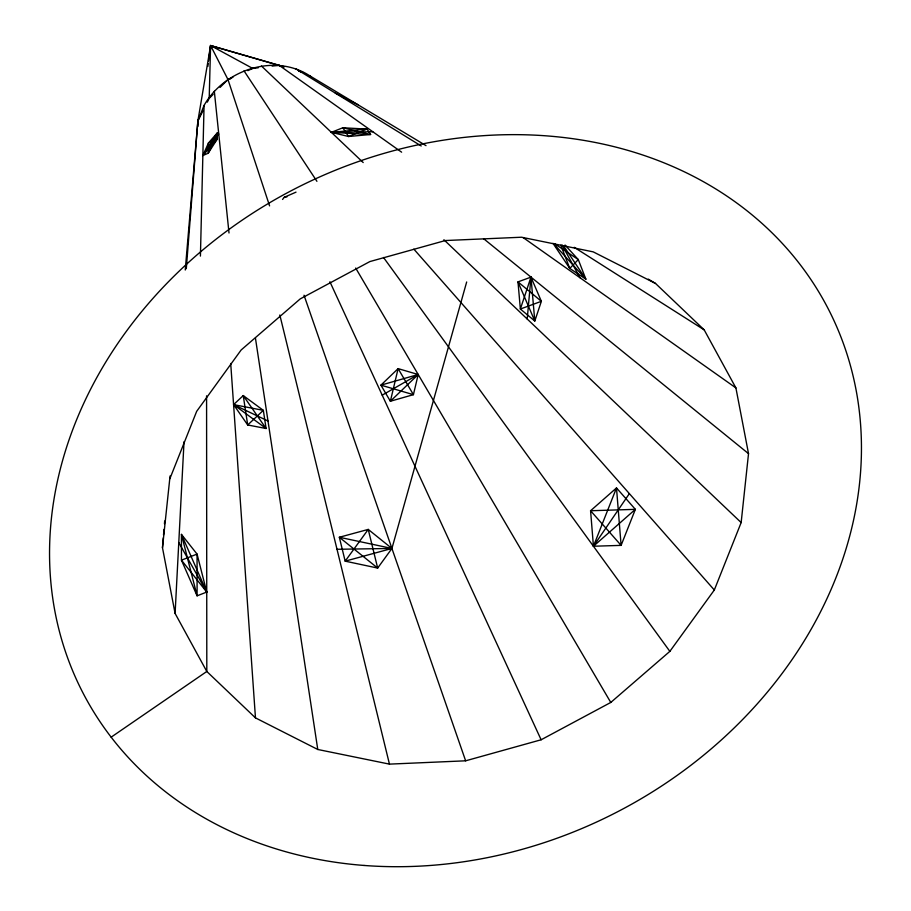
<?xml version="1.0" encoding="UTF-8"?>
<svg xmlns="http://www.w3.org/2000/svg" width="911" height="911" viewBox="0 0 911 911"><rect width="100%" height="100%" fill="white"/><g stroke="black" fill="none" stroke-linecap="round" stroke-linejoin="round"><path stroke-width="1.37" d="M197.812 126.515L197.869 120.992L210.589 45.55L284.312 66.81M200.42 256.082L204.064 105.425C224.129 69.908 274.621 52.747 309.956 75.92L426.018 145.635M207.309 102.123L209.2 98.354L210.589 45.55L283.788 66.776M210.441 49.786L210.589 45.55L217.251 48.021M648.268 279.108L655.533 283.469L704.192 329.873L735.906 387.915L748.523 453.644L741.155 522.572L714.326 590.009L669.858 651.365L610.78 702.449L541.123 739.778L465.635 760.81L389.452 764.124L317.768 749.48L255.467 717.879L206.808 671.475L175.094 613.433L184.022 441.733M175.094 613.433L162.477 547.705L170.061 475.963M186.299 268.711L197.869 120.992L204.064 105.425M162.477 547.705L163.285 537.866M163.524 535.053L163.98 529.428M164.447 523.814L164.675 521.001M185.252 270.02L197.869 120.992L202.902 110.926M527.218 319.021L530.976 277.126L517.995 281.886L520.363 309.023L534.803 321.025L541.362 301.313L530.976 277.126L520.363 309.023L541.362 301.313L517.995 281.886L534.803 321.025L530.976 277.126M207.856 66.446L208.22 63.668M208.585 60.878L210.589 45.55L252.746 68.439L258.28 67.767M418.195 374.512L413.412 394.668L390.375 401.239L380.923 385.148L398.118 368.625L418.195 374.512L390.375 401.239L398.118 368.625L413.412 394.668L380.923 385.148L418.195 374.512L382.21 395.169M466.671 281.977L391.924 548.456L377.666 568.065L345.167 561.153L339.336 537.262L368.238 529.416L391.924 548.456L345.167 561.153L368.238 529.416L377.666 568.065L339.336 537.262L391.924 548.456L337.013 549.287M593.437 546.236L616.496 487.943L635.366 509.351L621.108 545.37L593.437 546.236L590.579 510.741L616.496 487.943L621.108 545.37L590.579 510.741L635.366 509.351L593.437 546.236L629.364 493.625M169.845 478.776L196.674 411.339L241.142 349.983L300.22 298.899L369.877 261.571L445.365 240.538L521.548 237.224L593.232 251.869L655.533 283.469M202.857 155.542L208.471 142.97L217.308 132.892L217.16 139.212L208.22 153.207L202.857 155.542L217.308 132.892L208.22 153.207L208.471 142.97L217.16 139.212L202.857 155.542L218.754 133.997M282.547 199.441L284.346 197.243L296.018 192.141M209.2 98.354L213.14 94.38M220.052 87.422L227.955 79.485L232.92 77.276M233.592 404.621L243.248 395.579L263.336 410.349L266.092 428.512L247.701 424.97L233.592 404.621L263.336 410.349L247.701 424.97L243.248 395.579L266.092 428.512L233.592 404.621L267.993 420.996M111.153 737.17L206.808 671.475L206.581 395.829M247.792 70.648L252.746 68.439M331.365 132.346L342.821 127.768L367.076 129.1L370.606 134.498L348.526 136.502L331.365 132.346L367.076 129.1L348.526 136.502L342.821 127.768L370.606 134.498L331.365 132.346L372.793 131.742M206.74 592.07L197.095 595.828L181.46 560.174L181.437 534.381L197.061 554.093L206.74 592.07L181.46 560.174L197.061 554.093L197.095 595.828L181.437 534.381L206.74 592.07L178.772 542.546M212.889 47.19L210.589 45.55L227.955 79.485L230.642 78.733M284.346 197.243L286.908 196.878M272.116 66.093L279.039 65.25L401.626 152.183M298.694 71.092L302.771 72.276L298.808 71.104M357.932 104.742L335.271 93.07M295.574 68.632L421.224 145.976M574.203 247.314L704.192 329.873M554.457 243.647L578.291 259.589L585.875 279.187L569.774 268.426L553.011 243.317M523.187 237.6L735.906 387.915M483.57 238.648L748.523 453.644M261.457 66.013L363.204 162.557M443.896 239.741L741.155 522.572M309.956 75.92L311.995 77.868M565.059 245.036L578.291 259.589L569.774 268.426L560.789 245.196M554.082 244.194L585.875 279.187L563.693 245.981M413.856 249.147L714.326 590.009M383.508 257.46L669.858 651.365M244.034 70.864L316.926 181.323M355.677 268.05L610.78 702.449M562.03 244.979L579.977 277.718M329.907 281.75L541.123 739.778M304.023 295.232L465.635 760.81M227.955 79.485L269.588 205.897M279.825 314.99L389.452 764.124M255.433 338.061L317.768 749.48M210.589 45.55L210.896 48.374M214.324 91.271L229.014 233M230.711 363.466L255.467 717.879M364.047 865.45A419.208 350.781 -27.1 0 0 843.757 344.552A419.208 350.781 -27.1 0 0 158.696 292.021A419.208 350.781 -27.1 0 0 364.047 865.45"/></g></svg>
